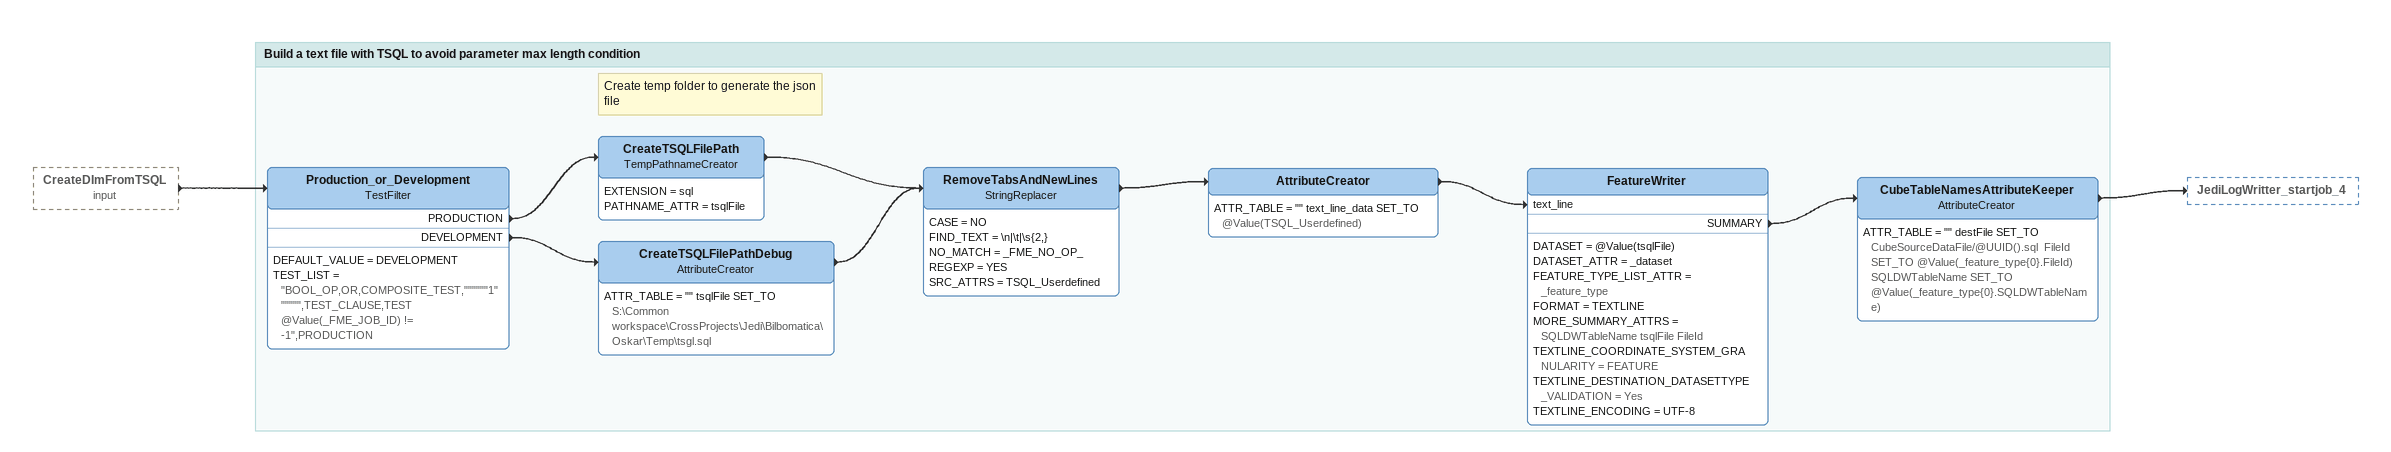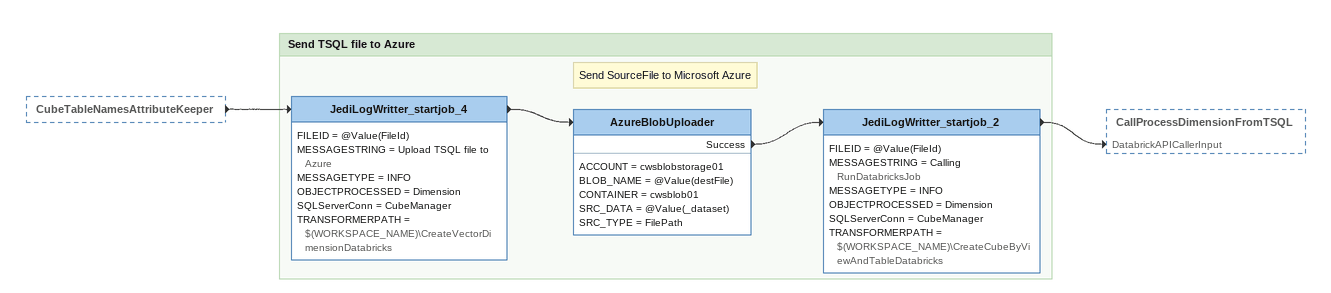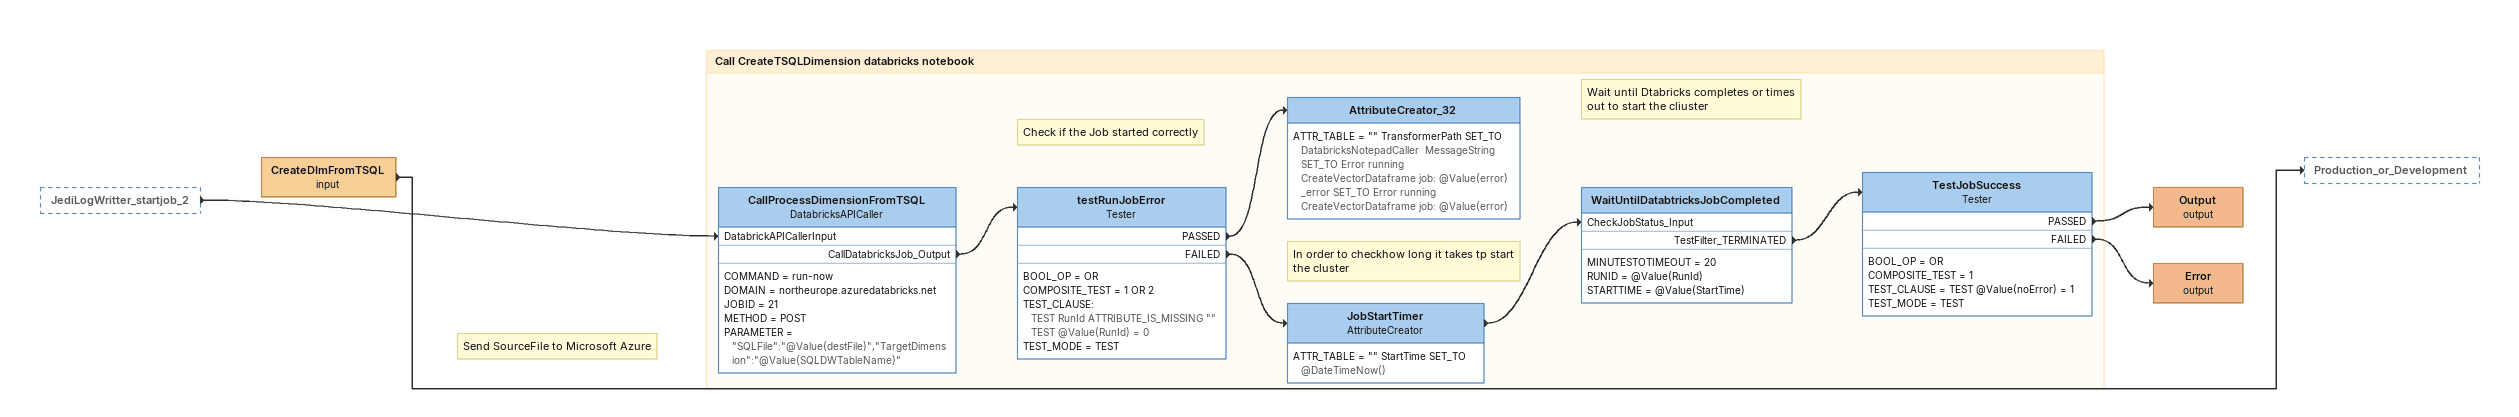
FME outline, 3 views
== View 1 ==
CreateDImFromTSQL (input) [outside]
    -> Production_or_Development

Bookmark: Build a text file with TSQL to avoid parameter max length condition
Production_or_Development: TestFilter
    DEFAULT_VALUE = DEVELOPMENT
    TEST_LIST = "BOOL_OP,OR,COMPOSITE_TEST,""""""1"""""",TEST_CLAUSE,TEST @Value(_FME_JOB_ID) != -1",PRODUCTION
    PRODUCTION -> CreateTSQLFilePath
    DEVELOPMENT -> CreateTSQLFilePathDebug
Note: Create temp folder to generate the json file
CreateTSQLFilePath: TempPathnameCreator
    EXTENSION = sql
    PATHNAME_ATTR = tsqlFile
    -> RemoveTabsAndNewLines
CreateTSQLFilePathDebug: AttributeCreator
    ATTR_TABLE = "" tsqlFile SET_TO S:\Common workspace\CrossProjects\Jedi\Bilbomatica\Oskar\Temp\tsgl.sql
    -> RemoveTabsAndNewLines
RemoveTabsAndNewLines: StringReplacer
    CASE = NO
    FIND_TEXT = \n|\t|\s{2,}
    NO_MATCH = _FME_NO_OP_
    REGEXP = YES
    SRC_ATTRS = TSQL_Userdefined
    -> AttributeCreator
AttributeCreator
    ATTR_TABLE = "" text_line_data SET_TO @Value(TSQL_Userdefined)
    -> FeatureWriter [text_line]
FeatureWriter
    DATASET = @Value(tsqlFile)
    DATASET_ATTR = _dataset
    FEATURE_TYPE_LIST_ATTR = _feature_type
    FORMAT = TEXTLINE
    MORE_SUMMARY_ATTRS = SQLDWTableName tsqlFile FileId
    TEXTLINE_COORDINATE_SYSTEM_GRANULARITY = FEATURE
    TEXTLINE_DESTINATION_DATASETTYPE_VALIDATION = Yes
    TEXTLINE_ENCODING = UTF-8
    SUMMARY -> CubeTableNamesAttributeKeeper
CubeTableNamesAttributeKeeper: AttributeCreator
    ATTR_TABLE = "" destFile SET_TO CubeSourceDataFile/@UUID().sql  FileId SET_TO @Value(_feature_type{0}.FileId)  SQLDWTableName SET_TO @Value(_feature_type{0}.SQLDWTableName)
    -> JediLogWritter_startjob_4

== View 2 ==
CubeTableNamesAttributeKeeper [outside]
    -> JediLogWritter_startjob_4

Bookmark: Send TSQL file to Azure
JediLogWritter_startjob_4
    FILEID = @Value(FileId)
    MESSAGESTRING = Upload TSQL file to Azure
    MESSAGETYPE = INFO
    OBJECTPROCESSED = Dimension
    SQLServerConn = CubeManager
    TRANSFORMERPATH = $(WORKSPACE_NAME)\CreateVectorDimensionDatabricks
    -> AzureBlobUploader
Note: Send SourceFile to Microsoft Azure
AzureBlobUploader
    ACCOUNT = cwsblobstorage01
    BLOB_NAME = @Value(destFile)
    CONTAINER = cwsblob01
    SRC_DATA = @Value(_dataset)
    SRC_TYPE = FilePath
    Success -> JediLogWritter_startjob_2
JediLogWritter_startjob_2
    FILEID = @Value(FileId)
    MESSAGESTRING = Calling RunDatabricksJob
    MESSAGETYPE = INFO
    OBJECTPROCESSED = Dimension
    SQLServerConn = CubeManager
    TRANSFORMERPATH = $(WORKSPACE_NAME)\CreateCubeByViewAndTableDatabricks
    -> CallProcessDimensionFromTSQL [DatabrickAPICallerInput]

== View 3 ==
JediLogWritter_startjob_2 [outside]
    -> CallProcessDimensionFromTSQL [DatabrickAPICallerInput]
Note: Send SourceFile to Microsoft Azure
CreateDImFromTSQL (input)
    -> Production_or_Development
Output (output)
Error (output)

Bookmark: Call CreateTSQLDimension databricks notebook
CallProcessDimensionFromTSQL: DatabricksAPICaller
    COMMAND = run-now
    DOMAIN = northeurope.azuredatabricks.net
    JOBID = 21
    METHOD = POST
    PARAMETER = "SQLFile":"@Value(destFile)","TargetDimension":"@Value(SQLDWTableName)"
    CallDatabricksJob_Output -> testRunJobError
Note: Check if the Job started correctly
testRunJobError: Tester
    BOOL_OP = OR
    COMPOSITE_TEST = 1 OR 2
    TEST_CLAUSE:
      TEST RunId ATTRIBUTE_IS_MISSING ""
      TEST @Value(RunId) = 0
    TEST_MODE = TEST
    PASSED -> AttributeCreator_32
    FAILED -> JobStartTimer
AttributeCreator_32
    ATTR_TABLE = "" TransformerPath SET_TO DatabricksNotepadCaller  MessageString SET_TO Error running CreateVectorDataframe job: @Value(error)  _error SET_TO Error running CreateVectorDataframe job: @Value(error)
Note: In order to checkhow long it takes tp start the cluster
JobStartTimer: AttributeCreator
    ATTR_TABLE = "" StartTime SET_TO @DateTimeNow()
    -> WaitUntilDatabtricksJobCompleted [CheckJobStatus_Input]
Note: Wait until Dtabricks completes or times out to start the cliuster
WaitUntilDatabtricksJobCompleted
    MINUTESTOTIMEOUT = 20
    RUNID = @Value(RunId)
    STARTTIME = @Value(StartTime)
    TestFilter_TERMINATED -> TestJobSuccess
TestJobSuccess: Tester
    BOOL_OP = OR
    COMPOSITE_TEST = 1
    TEST_CLAUSE = TEST @Value(noError) = 1
    TEST_MODE = TEST
    PASSED -> Output (output)
    FAILED -> Error (output)
